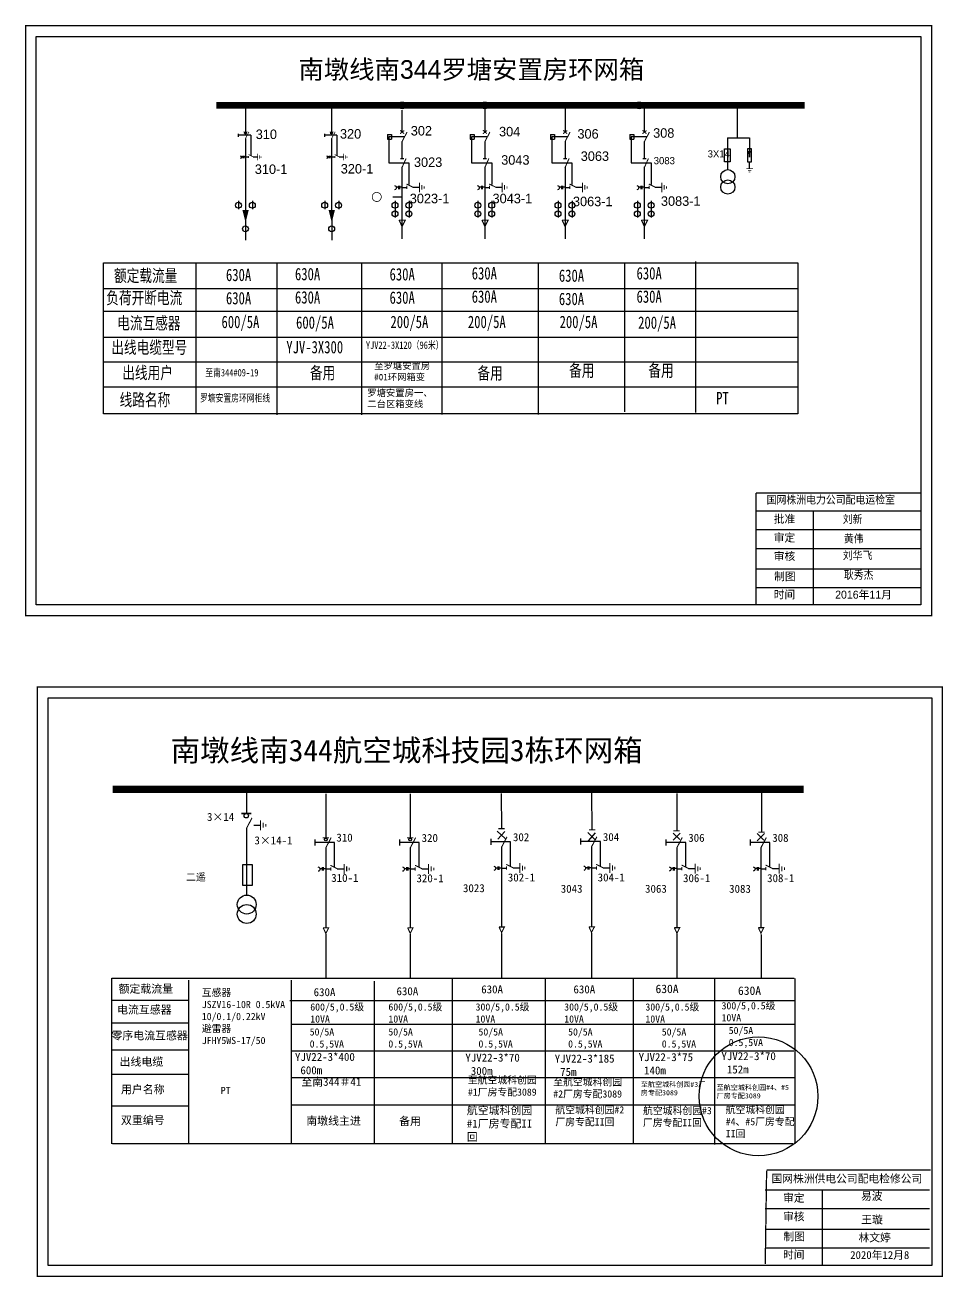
# Model space of a CAD drawing. Extents: x -98 to 307, y -196 to -22.
# Drawn here: x 44.6 to 171.9, y -195.6 to -22 of the extents above; entities that cross this region are included whole.
import ezdxf

# ---------------------------------------------------------------- set-up
doc = ezdxf.new("R2010")
doc.units = 0
doc.header["$LTSCALE"] = 0.774411
doc.linetypes.add('ACAD_ISO02W100', pattern=[15, 12, -3])
doc.linetypes.add('CENTER', pattern=[50.8, 31.75, -6.35, 6.35, -6.35])
doc.layers.get('0').update_dxf_attribs({"linetype": 'CONTINUOUS'})
for name, color, linetype in [('1', 7, 'CONTINUOUS'), ('2', 7, 'CONTINUOUS'), ('DL', 5, 'CONTINUOUS')]:
    doc.layers.add(name, color=color, linetype=linetype)
doc.styles.add('hztxt_txtstyle_0.00_0_0', font='', dxfattribs={"bigfont": 'hztxt.shx'})
doc.styles.add('hztxt_txtstyle_1.66_0_0', font='', dxfattribs={"height": 1.658354, "bigfont": 'hztxt.shx'})
doc.styles.add('hztxt_txtstyle_2.70_0_0', font='simkai.ttf', dxfattribs={"height": 2.7})
doc.styles.add('hztxt_txtstyle_3.91_0_0', font='', dxfattribs={"height": 3.90625, "bigfont": 'hztxt.shx'})
doc.styles.add('KaiTi_txtstyle_1.00_0_0', font='simkai.ttf', dxfattribs={"height": 1})
doc.styles.add('KaiTi_txtstyle_1.11_0_0', font='simkai.ttf', dxfattribs={"height": 1.109414})
doc.styles.add('ST', font='', dxfattribs={"width": 0.75})
doc.styles.add('字体', font='', dxfattribs={"height": 2.5})
doc.styles.add('楷体_GB2312_txtstyle_1.09_0_0', font='', dxfattribs={"height": 1.0944})
doc.styles.add('楷体_GB2312_txtstyle_3.00_0_0', font='', dxfattribs={"height": 3})
doc.styles.get('hztxt_txtstyle_0.00_0_0').set_extended_font_data('hztxt')
doc.styles.get('hztxt_txtstyle_1.66_0_0').set_extended_font_data('hztxt')
doc.styles.get('hztxt_txtstyle_3.91_0_0').set_extended_font_data('hztxt')
doc.styles.get('ST').set_extended_font_data('SimSun')
doc.styles.get('字体').set_extended_font_data('楷体_GB2312')
doc.styles.get('楷体_GB2312_txtstyle_1.09_0_0').set_extended_font_data('楷体_GB2312')
doc.styles.get('楷体_GB2312_txtstyle_3.00_0_0').set_extended_font_data('楷体_GB2312')

# ---------------------------------------------------------------- blocks, each defined once
blk = doc.blocks.new('JD')
for points in [[(-2, 0.2), (-2, -0.2), (2, 0.2), (2, -0.2)], [(1, -1.2), (1, -0.8), (-1, -1.2), (-1, -0.8)], [(-0.5, -1.8), (-0.5, -2.2), (0.5, -1.8), (0.5, -2.2)]]:
    blk.add_trace(points)

msp = doc.modelspace()

# ---------------------------------------------------------------- linework, layer by layer
at = {"color": 0}
for p, q in [((96.92, -33.81), (96.92, -36.85)), ((108.41, -33.62), (108.41, -36.85)), ((119.54, -33.62), (119.53, -36.85)), ((130.53, -33.62), (130.53, -36.85)), ((94.9, -37.18), (95.47, -37.18)), ((94.9, -37.18), (94.9, -37.81)), ((94.9, -37.81), (95.47, -37.81)), ((95.08, -37.51), (95.08, -41.12)), ((97.21, -37.51), (95.08, -37.51)), ((95.47, -37.18), (95.47, -37.81)), ((96.92, -38.15), (96.92, -40.49)), ((106.39, -37.18), (106.39, -37.81)), ((106.39, -37.18), (106.95, -37.18)), ((106.39, -37.81), (106.95, -37.81)), ((108.69, -37.51), (106.57, -37.51)), ((106.57, -37.51), (106.57, -41.12)), ((106.95, -37.18), (106.95, -37.81)), ((108.41, -38.15), (108.41, -40.49)), ((117.51, -37.18), (118.08, -37.18)), ((117.51, -37.18), (117.51, -37.81)), ((117.51, -37.81), (118.08, -37.81)), ((117.69, -37.51), (117.69, -41.12)), ((119.82, -37.51), (117.69, -37.51)), ((118.08, -37.18), (118.08, -37.81)), ((119.53, -38.15), (119.53, -40.49)), ((128.51, -37.18), (129.08, -37.18)), ((128.51, -37.18), (128.51, -37.81)), ((128.51, -37.81), (129.08, -37.81)), ((128.69, -37.51), (128.69, -41.12)), ((130.81, -37.51), (128.69, -37.51)), ((129.08, -37.18), (129.08, -37.81)), ((130.53, -38.15), (130.53, -40.49)), ((142.08, -37.63), (142.08, -42.05)), ((95.08, -41.12), (97.88, -41.12)), ((97.88, -41.12), (97.88, -44.1)), ((106.57, -41.12), (109.37, -41.12)), ((109.37, -41.12), (109.37, -44.1)), ((117.69, -41.12), (120.49, -41.12)), ((120.49, -41.12), (120.49, -44.1)), ((128.69, -41.12), (131.49, -41.12)), ((131.49, -41.12), (131.49, -44.1)), ((96.92, -41.67), (96.92, -48.59)), ((108.41, -41.67), (108.41, -48.59)), ((119.53, -41.67), (119.53, -48.59)), ((130.53, -41.67), (130.53, -48.59)), ((96.92, -44.51), (97.58, -44.51)), ((98.43, -44.49), (99.33, -44.49)), ((108.41, -44.51), (109.06, -44.51)), ((109.92, -44.49), (110.81, -44.49)), ((119.53, -44.51), (120.19, -44.51)), ((121.04, -44.49), (121.94, -44.49)), ((130.53, -44.51), (131.19, -44.51)), ((132.04, -44.49), (132.93, -44.49)), ((74.26, -46.36), (74.26, -47.52)), ((76.19, -46.36), (76.19, -47.52)), ((86.22, -46.36), (86.22, -47.52)), ((88.15, -46.36), (88.15, -47.52)), ((95.97, -46.36), (95.97, -47.52)), ((97.9, -46.36), (97.9, -47.52)), ((107.45, -46.36), (107.45, -47.52)), ((109.38, -46.36), (109.38, -47.52)), ((118.58, -46.36), (118.58, -47.52)), ((120.51, -46.36), (120.51, -47.52)), ((129.58, -46.36), (129.58, -47.52)), ((131.5, -46.36), (131.5, -47.52)), ((95.97, -47.55), (95.97, -48.71)), ((96.92, -48.49), (96.92, -51.63)), ((97.9, -47.55), (97.9, -48.71)), ((107.45, -47.55), (107.45, -48.71)), ((108.41, -48.49), (108.41, -51.63)), ((109.38, -47.55), (109.38, -48.71)), ((118.58, -47.55), (118.58, -48.71)), ((119.53, -48.49), (119.53, -51.63)), ((120.51, -47.55), (120.51, -48.71)), ((129.58, -47.55), (129.58, -48.71)), ((130.53, -48.49), (130.53, -51.63)), ((131.5, -47.55), (131.5, -48.71)), ((68.31, -54.96), (68.31, -75.9)), ((79.57, -55.11), (79.57, -76.05)), ((55.58, -58.53), (59.84, -58.53)), ((59.79, -58.53), (68.5, -58.53)), ((66.78, -58.53), (151.83, -58.53)), ((55.53, -61.67), (59.8, -61.67)), ((59.75, -61.67), (68.45, -61.67)), ((68.31, -61.67), (151.83, -61.67)), ((55.46, -68.68), (59.72, -68.68)), ((59.67, -68.68), (68.38, -68.68)), ((68.23, -68.68), (151.83, -68.68)), ((75.37, -127.98), (75.37, -131.27)), ((123.2, -128.46), (123.23, -133.56)), ((146.79, -128.4), (146.79, -133.84)), ((86.35, -128.59), (86.35, -134.7)), ((98.07, -128.59), (98.07, -134.7)), ((110.68, -128.57), (110.71, -133.47)), ((135.04, -128.56), (135.05, -133.66)), ((75.38, -133.31), (75.38, -142.63)), ((76.37, -132.94), (77.31, -132.94)), ((86.35, -136.06), (86.35, -147.16)), ((98.07, -136.06), (98.07, -147.16)), ((110.74, -135.95), (110.74, -147.05)), ((123.2, -135.93), (123.2, -147.04)), ((135.04, -136.04), (135.04, -147.14)), ((146.7, -136.04), (146.7, -147.14)), ((112.33, -138.88), (113.27, -138.88)), ((124.8, -138.86), (125.74, -138.86)), ((86.35, -139.01), (87.04, -139.01)), ((87.95, -138.99), (88.89, -138.99)), ((98.07, -139.01), (98.76, -139.01)), ((99.66, -138.99), (100.6, -138.99)), ((110.74, -138.9), (111.43, -138.9)), ((123.2, -138.88), (123.9, -138.88)), ((135.04, -138.99), (135.74, -138.99)), ((136.64, -138.97), (137.58, -138.97)), ((146.7, -138.99), (147.39, -138.99)), ((148.29, -138.97), (149.23, -138.97)), ((67.43, -157.26), (56.72, -157.26)), ((67.39, -160.41), (56.68, -160.41)), ((67.39, -164.13), (56.68, -164.13)), ((67.35, -167.52), (56.64, -167.52)), ((67.38, -171.93), (56.68, -171.93))]:
    msp.add_line(p, q, dxfattribs=at)
at = {"color": 7, "linetype": 'Continuous'}
for p, q in [((146.02, -89.37), (168.8, -89.37)), ((153.93, -89.37), (153.93, -102.32)), ((146.02, -91.97), (168.8, -91.97)), ((146.02, -94.57), (168.8, -94.57)), ((146.02, -97.4), (168.8, -97.4)), ((146.02, -99.99), (168.8, -99.99))]:
    msp.add_line(p, q, dxfattribs=at)
at = {"linetype": 'Continuous'}
for p, q in [((110.14, -133.78), (111.23, -134.82)), ((111.17, -133.82), (110.2, -134.9)), ((122.69, -133.97), (123.78, -135.02)), ((123.72, -134.01), (122.75, -135.1))]:
    msp.add_line(p, q, dxfattribs=at)
at = {"color": 0, "linetype": 'Continuous'}
for p, q in [((134.52, -134.04), (135.44, -134.96)), ((135.5, -134.05), (134.52, -135.04)), ((146.19, -134.09), (147.12, -135.02)), ((147.18, -134.11), (146.19, -135.1)), ((56.66, -154.18), (151.32, -154.18)), ((56.7, -177.13), (56.7, -154.18)), ((67.33, -154.43), (67.33, -177.12)), ((81.54, -154.43), (81.54, -177.12)), ((103.88, -154.23), (103.88, -177.12)), ((116.78, -154.23), (116.78, -177.12)), ((128.98, -154.24), (128.98, -177.14)), ((140.24, -154.32), (140.24, -177.21)), ((151.38, -154.2), (151.38, -177.14)), ((93.06, -154.58), (93.06, -177.11)), ((81.36, -157.25), (151.35, -157.25)), ((81.54, -160.54), (151.38, -160.54)), ((81.54, -164.22), (151.26, -164.22)), ((81.54, -167.95), (151.45, -167.95)), ((81.54, -171.75), (151.35, -171.75)), ((151.11, -177.13), (56.78, -177.13)), ((147.31, -183.53), (170.06, -183.53)), ((155.21, -183.6), (155.21, -193.87)), ((147.31, -186.12), (170.06, -186.12)), ((147.31, -188.95), (170.06, -188.95)), ((147.31, -191.54), (170.06, -191.54))]:
    msp.add_line(p, q, dxfattribs=at)
at = {"color": 0, "linetype": 'CENTER'}
for p, q in [((86.36, -148.06), (86.36, -154.2)), ((98.07, -148.06), (98.07, -154.2)), ((110.74, -147.95), (110.74, -154.08)), ((123.21, -147.93), (123.21, -154.07)), ((135.05, -148.04), (135.05, -154.17)), ((146.71, -148.12), (146.71, -154.25))]:
    msp.add_line(p, q, dxfattribs=at)
at = {"color": 7, "linetype": 'Continuous', "const_width": 0.183}
msp.add_lwpolyline([(44.74, -22.09), (170.37, -22.09), (170.37, -103.89), (44.74, -103.89)], close=True, dxfattribs=at)
at = {"color": 7, "linetype": 'Continuous'}
msp.add_lwpolyline([(46.21, -23.57), (168.89, -23.57), (168.89, -102.42), (46.21, -102.42)], close=True, dxfattribs=at)
at = {"color": 0}
for points, const_width in [([(71.17, -33.14), (152.75, -33.14)], 0.947), ([(96.65, -37.07), (97.23, -36.63)], 0.142), ([(96.66, -36.59), (97.21, -37.06)], 0.142), ([(96.92, -38.18), (97.63, -36.84)], 0.142), ([(108.14, -37.07), (108.71, -36.63)], 0.142), ([(108.14, -36.59), (108.7, -37.06)], 0.142), ([(108.41, -38.18), (109.12, -36.84)], 0.142), ([(119.26, -37.07), (119.84, -36.63)], 0.142), ([(119.27, -36.59), (119.82, -37.06)], 0.142), ([(119.53, -38.18), (120.24, -36.84)], 0.142), ([(130.27, -36.59), (130.82, -37.06)], 0.142), ([(130.26, -37.07), (130.84, -36.63)], 0.142), ([(130.53, -38.18), (131.24, -36.84)], 0.142), ([(96.67, -40.53), (97.19, -40.53)], 0.142), ([(96.89, -41.84), (97.49, -40.5)], 0.142), ([(108.15, -40.53), (108.68, -40.53)], 0.142), ([(108.38, -41.84), (108.97, -40.5)], 0.142), ([(119.28, -40.53), (119.8, -40.53)], 0.142), ([(119.5, -41.84), (120.1, -40.5)], 0.142), ([(130.28, -40.53), (130.8, -40.53)], 0.142), ([(130.5, -41.84), (131.1, -40.5)], 0.142), ([(97.54, -44.04), (98.49, -44.51)], 0.142), ([(97.58, -44.29), (97.58, -44.73)], 0.142), ([(109.02, -44.04), (109.97, -44.51)], 0.142), ([(109.06, -44.29), (109.06, -44.73)], 0.142), ([(120.15, -44.04), (121.1, -44.51)], 0.142), ([(120.19, -44.29), (120.19, -44.73)], 0.142), ([(131.15, -44.04), (132.1, -44.51)], 0.142), ([(131.19, -44.29), (131.19, -44.73)], 0.142), ([(96.51, -49.06), (97.37, -49.06), (96.93, -49.93), (96.52, -49.04)], 0.169), ([(108, -49.06), (108.86, -49.06), (108.42, -49.93), (108.01, -49.04)], 0.169), ([(119.12, -49.06), (119.98, -49.06), (119.54, -49.93), (119.13, -49.04)], 0.169), ([(130.12, -49.06), (130.98, -49.06), (130.54, -49.93), (130.13, -49.04)], 0.169), ([(56.78, -127.98), (152.62, -127.98)], 0.998), ([(74.62, -131.32), (76.02, -131.32)], 0.238), ([(75.38, -133.35), (76.13, -131.93)], 0.15), ([(110.27, -133.44), (111.16, -133.44)], 0.15), ([(122.84, -133.6), (123.72, -133.6)], 0.15), ([(134.56, -133.73), (135.45, -133.73)], 0.15), ([(85.91, -134.72), (86.79, -134.72)], 0.15), ([(86.35, -136.1), (87.1, -134.68)], 0.15), ([(97.63, -134.72), (98.51, -134.72)], 0.15), ([(98.07, -136.1), (98.82, -134.68)], 0.15), ([(110.74, -135.99), (111.48, -134.57)], 0.15), ([(123.2, -135.97), (123.95, -134.55)], 0.15), ([(135.04, -136.08), (135.79, -134.66)], 0.15), ([(146.32, -133.91), (147.2, -133.91)], 0.15), ([(146.7, -136.08), (147.45, -134.66)], 0.15), ([(87, -138.51), (88, -139.01)], 0.15), ([(87.04, -138.78), (87.04, -139.24)], 0.15), ([(98.72, -138.51), (99.72, -139.01)], 0.15), ([(98.76, -138.78), (98.76, -139.24)], 0.15), ([(111.39, -138.4), (112.39, -138.9)], 0.15), ([(111.43, -138.67), (111.43, -139.13)], 0.15), ([(123.86, -138.38), (124.86, -138.88)], 0.15), ([(123.9, -138.65), (123.9, -139.11)], 0.15), ([(135.7, -138.49), (136.7, -138.99)], 0.15), ([(135.74, -138.75), (135.74, -139.22)], 0.15), ([(147.35, -138.49), (148.35, -138.99)], 0.15), ([(147.39, -138.76), (147.39, -139.22)], 0.15), ([(85.98, -147.18), (86.75, -147.18), (86.36, -147.96), (85.99, -147.17)], 0.15), ([(97.7, -147.18), (98.46, -147.18), (98.07, -147.96), (97.71, -147.17)], 0.15), ([(110.37, -147.07), (111.13, -147.07), (110.74, -147.84), (110.38, -147.06)], 0.15), ([(122.84, -147.06), (123.6, -147.06), (123.21, -147.83), (122.85, -147.04)], 0.15), ([(134.68, -147.16), (135.44, -147.16), (135.05, -147.93), (134.69, -147.15)], 0.15), ([(146.33, -147.16), (147.09, -147.16), (146.7, -147.93), (146.34, -147.15)], 0.15)]:
    msp.add_lwpolyline(points, dxfattribs=dict(at, const_width=const_width))
for points in [[(74.22, -37.09), (74.22, -37.5)], [(86.17, -37.09), (86.17, -37.5)], [(96.45, -44.5), (96.15, -44.5)], [(96.45, -44.3), (96.45, -44.74)], [(96.58, -44.3), (96.58, -44.74)], [(96.92, -44.5), (96.58, -44.5)], [(107.93, -44.5), (107.63, -44.5)], [(107.93, -44.3), (107.93, -44.74)], [(108.06, -44.3), (108.06, -44.74)], [(108.4, -44.5), (108.06, -44.5)], [(119.06, -44.5), (118.76, -44.5)], [(119.06, -44.3), (119.06, -44.74)], [(119.19, -44.3), (119.19, -44.74)], [(119.53, -44.5), (119.19, -44.5)], [(130.05, -44.5), (129.75, -44.5)], [(130.05, -44.3), (130.05, -44.74)], [(130.19, -44.3), (130.19, -44.74)], [(130.53, -44.5), (130.19, -44.5)], [(84.84, -134.94), (84.84, -135.78)], [(96.56, -134.94), (96.56, -135.78)], [(109.23, -134.83), (109.23, -135.67)], [(121.69, -134.82), (121.69, -135.65)], [(133.53, -134.92), (133.53, -135.75)], [(145.19, -134.92), (145.19, -135.76)], [(74.79, -138.47), (74.79, -141.27), (76.17, -141.27), (76.17, -138.44), (74.79, -138.44)], [(85.85, -138.79), (85.85, -139.25)], [(85.99, -138.79), (85.99, -139.25)], [(97.57, -138.79), (97.57, -139.25)], [(97.71, -138.79), (97.71, -139.25)], [(110.23, -138.68), (110.23, -139.13)], [(110.37, -138.68), (110.37, -139.13)], [(122.7, -138.87), (122.39, -138.87)], [(122.7, -138.66), (122.7, -139.12)], [(122.84, -138.66), (122.84, -139.12)], [(123.2, -138.87), (122.84, -138.87)], [(134.54, -138.77), (134.54, -139.22)], [(134.68, -138.77), (134.68, -139.22)], [(146.2, -138.77), (146.2, -139.22)], [(146.34, -138.77), (146.34, -139.22)], [(85.85, -139), (85.53, -139)], [(86.35, -139), (85.99, -139)], [(97.57, -139), (97.25, -139)], [(98.07, -139), (97.71, -139)], [(110.23, -138.89), (109.92, -138.89)], [(110.73, -138.89), (110.37, -138.89)], [(134.54, -138.98), (134.23, -138.98)], [(135.04, -138.98), (134.68, -138.98)], [(146.2, -138.98), (145.88, -138.98)], [(146.7, -138.98), (146.34, -138.98)]]:
    msp.add_lwpolyline(points, dxfattribs=at)
at = {"color": 0, "ltscale": 2}
for points in [[(75.94, -37.29), (74.22, -37.29)], [(75.94, -37.29), (75.94, -40.12)], [(87.9, -37.29), (86.17, -37.29)], [(87.9, -37.29), (87.9, -40.12)]]:
    msp.add_lwpolyline(points, dxfattribs=at)
at = {"color": 0}
for points in [[(95.89, -44.26, -0.877934), (95.9, -44.84)], [(107.37, -44.26, -0.877934), (107.39, -44.84)], [(118.5, -44.26, -0.877934), (118.51, -44.84)], [(129.5, -44.26, -0.877934), (129.51, -44.84)], [(85.26, -138.74, -0.877934), (85.28, -139.35)], [(96.98, -138.74, -0.877934), (96.99, -139.35)], [(109.65, -138.63, -0.877934), (109.66, -139.24)], [(122.12, -138.62, -0.877934), (122.13, -139.22)], [(133.96, -138.72, -0.877934), (133.97, -139.33)], [(145.61, -138.72, -0.877934), (145.62, -139.33)]]:
    msp.add_lwpolyline(points, format="xyb", dxfattribs=at)
at = {"color": 0, "lineweight": 15, "const_width": 0.101}
msp.add_lwpolyline([(94.05, -45.84, 1), (92.79, -45.84, 1), (94.05, -45.84)], format="xyb", dxfattribs=at)
at = {"color": 7, "linetype": 'Continuous', "const_width": 0.183}
for points in [[(146.02, -86.89), (146.01, -102.28)], [(146.02, -86.89), (168.8, -86.89)]]:
    msp.add_lwpolyline(points, dxfattribs=at)
at = {"color": 0, "linetype": 'Continuous', "const_width": 0.182}
msp.add_lwpolyline([(46.37, -113.8), (171.85, -113.8), (171.85, -195.51), (46.37, -195.51)], close=True, dxfattribs=at)
at = {"color": 0, "linetype": 'Continuous'}
msp.add_lwpolyline([(47.85, -115.28), (170.38, -115.28), (170.38, -194.03), (47.85, -194.03)], close=True, dxfattribs=at)
at = {"color": 0, "linetype": 'ACAD_ISO02W100'}
for points in [[(87.58, -138.77), (87.58, -135.36), (84.84, -135.36)], [(99.3, -138.77), (99.3, -135.36), (96.56, -135.36)], [(111.96, -138.66), (111.96, -135.25), (109.23, -135.25)], [(124.43, -138.65), (124.43, -135.23), (121.69, -135.23)], [(136.27, -138.75), (136.27, -135.34), (133.53, -135.34)], [(147.93, -138.75), (147.93, -135.34), (145.19, -135.34)]]:
    msp.add_lwpolyline(points, dxfattribs=at)
at = {"color": 0, "linetype": 'Continuous', "const_width": 0.182}
for points in [[(147.49, -180.85), (147.3, -193.82)], [(147.48, -180.75), (170.23, -180.75)]]:
    msp.add_lwpolyline(points, dxfattribs=at)
at = {"color": 0}
for centre, radius in [((96.93, -33.15), 0.471), ((108.41, -33.15), 0.471), ((129.81, -33.15), 0.471), ((74.24, -46.99), 0.41), ((76.17, -46.99), 0.41), ((86.2, -46.99), 0.41), ((88.13, -46.99), 0.41), ((95.95, -46.99), 0.41), ((97.88, -46.99), 0.41), ((107.43, -46.99), 0.41), ((109.36, -46.99), 0.41), ((118.56, -46.99), 0.41), ((120.48, -46.99), 0.41), ((129.56, -46.99), 0.41), ((131.48, -46.99), 0.41), ((95.95, -48.18), 0.41), ((97.88, -48.18), 0.41), ((107.43, -48.18), 0.41), ((109.36, -48.18), 0.41), ((118.56, -48.18), 0.41), ((120.48, -48.18), 0.41), ((129.56, -48.18), 0.41), ((131.48, -48.18), 0.41), ((75.21, -50.26), 0.41), ((87.17, -50.26), 0.41), ((75.32, -131.65), 0.305), ((86.35, -134.93), 0.192), ((98.07, -134.93), 0.192)]:
    msp.add_circle(centre, radius, dxfattribs=at)
at = {"color": 1, "linetype": 'Continuous'}
msp.add_circle((146.37, -170.55), 8.24, dxfattribs=at)
at = {"color": 0}
for points in [[(145.58, -41.89), (145.58, -41.98), (144.67, -41.89), (144.67, -41.98)], [(144.9, -42.21), (144.9, -42.12), (145.35, -42.21), (145.35, -42.12)], [(145.24, -42.34), (145.24, -42.43), (145.01, -42.34), (145.01, -42.43)]]:
    msp.add_trace(points, dxfattribs=at)
at = {"layer": '1', "color": 0}
for p, q in [((75.21, -33.51), (75.21, -36.83)), ((87.16, -33.51), (87.16, -36.83)), ((75.21, -37.73), (75.21, -48.05)), ((87.16, -37.73), (87.16, -48.05)), ((75.21, -40.29), (75.66, -40.29)), ((76.26, -40.28), (76.88, -40.28)), ((87.16, -40.29), (87.62, -40.29)), ((88.22, -40.28), (88.84, -40.28)), ((75.21, -48.69), (75.21, -51.82)), ((87.17, -48.69), (87.17, -51.82))]:
    msp.add_line(p, q, dxfattribs=at)
at = {"layer": '1', "color": 0, "const_width": 0.0989}
for points in [[(74.91, -36.84), (75.5, -36.84)], [(75.21, -37.75), (75.7, -36.81)], [(86.87, -36.84), (87.45, -36.84)], [(87.16, -37.75), (87.66, -36.81)], [(75.64, -39.96), (76.3, -40.29)], [(87.59, -39.96), (88.25, -40.29)], [(75.66, -40.14), (75.66, -40.45)], [(87.62, -40.14), (87.62, -40.45)]]:
    msp.add_lwpolyline(points, dxfattribs=at)
at = {"layer": '1', "color": 0}
for points, format in [([(74.49, -40.12, -0.877934), (74.5, -40.52)], "xyb"), ([(86.44, -40.12, -0.877934), (86.45, -40.52)], "xyb"), ([(75.23, -47.65, 0.879, 0, 0), (75.23, -49.4, 0, 0, 0)], "xyseb"), ([(87.18, -47.65, 0.879, 0, 0), (87.18, -49.4, 0, 0, 0)], "xyseb")]:
    msp.add_lwpolyline(points, format=format, dxfattribs=at)
for points in [[(74.87, -40.29), (74.67, -40.29)], [(74.87, -40.15), (74.87, -40.45)], [(74.97, -40.15), (74.97, -40.45)], [(75.21, -40.29), (74.97, -40.29)], [(86.83, -40.29), (86.62, -40.29)], [(86.83, -40.15), (86.83, -40.45)], [(86.92, -40.15), (86.92, -40.45)], [(87.16, -40.29), (86.92, -40.29)]]:
    msp.add_lwpolyline(points, dxfattribs=at)
for centre, radius in [((75.22, -33.19), 0.328), ((87.18, -33.19), 0.328), ((75.21, -36.98), 0.127), ((87.16, -36.98), 0.127)]:
    msp.add_circle(centre, radius, dxfattribs=at)
at = {"layer": '2', "color": 0}
for p, q in [((143.41, -33.62), (143.41, -37.62)), ((142.08, -37.63), (145.13, -37.63)), ((145.13, -37.63), (145.13, -38.69)), ((145.38, -39.17), (144.85, -39.17)), ((144.85, -39.17), (144.85, -40.96)), ((145.13, -40.3), (145.07, -39.49)), ((145.11, -40.32), (145.19, -39.49)), ((145.12, -39.15), (145.13, -40.32)), ((145.13, -38.52), (145.13, -39.17)), ((145.39, -40.96), (145.39, -39.18)), ((144.85, -40.96), (145.39, -40.96)), ((145.13, -41.94), (145.13, -41.01)), ((59.75, -54.96), (68.45, -54.96)), ((91.32, -55.13), (91.32, -76.07)), ((59.53, -65.27), (68.24, -65.27)), ((68.09, -65.27), (151.83, -65.27)), ((55.63, -72.15), (151.83, -72.15)), ((68.45, -75.9), (59.75, -75.9)), ((151.83, -75.9), (68.31, -75.9))]:
    msp.add_line(p, q, dxfattribs=at)
at = {"layer": '2'}
for p, q in [((55.53, -75.9), (55.53, -54.96)), ((55.53, -54.96), (59.8, -54.96)), ((68.31, -54.96), (151.83, -54.96)), ((102.45, -55.07), (102.45, -76.01)), ((115.82, -55.07), (115.82, -76.01)), ((127.8, -54.96), (127.8, -75.62)), ((137.63, -54.79), (137.63, -75.73)), ((151.83, -54.96), (151.83, -75.9)), ((55.53, -65.27), (66.65, -65.27)), ((59.8, -75.9), (55.53, -75.9))]:
    msp.add_line(p, q, dxfattribs=at)
at = {"layer": '2', "color": 0}
msp.add_lwpolyline([(141.65, -39.17), (142.42, -39.17), (142.42, -40.98), (141.65, -40.98)], close=True, dxfattribs=at)
for centre, radius in [((142.11, -43.03), 0.98), ((142.11, -44.46), 0.98), ((75.39, -143.96), 1.31), ((75.39, -145.27), 1.31)]:
    msp.add_circle(centre, radius, dxfattribs=at)
at = {"layer": 'DL', "color": 0}
msp.add_line((96.92, -45.87), (95.64, -45.87, -0.12), dxfattribs=at)

# ---------------------------------------------------------------- block references
at = {"color": 0, "rotation": 90}
for p, xscale, yscale, zscale in [((99.34, -44.52), 0.3313333900813773, 0.3313333900813773, 0.3313333900799999), ((110.82, -44.52), 0.3313333900813773, 0.3313333900813773, 0.3313333900799999), ((121.95, -44.52), 0.3313333900813773, 0.3313333900813773, 0.3313333900799999), ((132.95, -44.52), 0.3313333900813773, 0.3313333900813773, 0.3313333900799999), ((77.32, -132.97), 0.3494655254594932, 0.3494655254594932, 0.3494655254595134), ((88.9, -139.02), 0.3494655254594932, 0.3494655254594932, 0.3494655254595134), ((100.62, -139.02), 0.3494655254594932, 0.3494655254594932, 0.3494655254595134), ((113.28, -138.9), 0.3494655254594932, 0.3494655254594932, 0.3494655254595134), ((125.75, -138.89), 0.3494655254594932, 0.3494655254594932, 0.3494655254595134), ((137.59, -138.99), 0.3494655254594932, 0.3494655254594932, 0.3494655254595134), ((149.25, -138.99), 0.3494655254594932, 0.3494655254594932, 0.3494655254595134)]:
    msp.add_blockref('JD', p, dxfattribs=dict(at, xscale=xscale, yscale=yscale, zscale=zscale))
at = {"layer": '1', "color": 0, "xscale": 0.2307500394802933, "yscale": 0.2307500394802933, "zscale": 0.23075003952, "rotation": 90}
for p in [(76.89, -40.3), (88.85, -40.3)]:
    msp.add_blockref('JD', p, dxfattribs=at)

# ---------------------------------------------------------------- texts
at = {"color": 0, "style": 'ST', "width": 0.75}
for s, height, p in [('额定载流量', 1.716, (56.99, -57.61)), ('630A', 1.716, (72.51, -57.5)), ('630A', 1.716, (82.08, -57.39)), ('630A', 1.716, (95.2, -57.42)), ('630A', 1.716, (106.59, -57.28)), ('630A', 1.716, (118.68, -57.6)), ('630A', 1.716, (129.45, -57.28)), ('负荷开断电流', 1.716, (55.91, -60.69)), ('630A', 1.716, (72.51, -60.73)), ('630A', 1.716, (82.08, -60.62)), ('630A', 1.716, (95.2, -60.65)), ('630A', 1.716, (106.59, -60.51)), ('630A', 1.716, (129.45, -60.51)), ('630A', 1.716, (118.68, -60.83)), ('电流互感器', 1.716, (57.43, -64.19)), ('600/5A', 1.716, (71.89, -64.02)), ('600/5A', 1.716, (82.23, -64.11)), ('200/5A', 1.716, (95.32, -64.02)), ('200/5A', 1.716, (106.06, -64.02)), ('200/5A', 1.716, (118.78, -64.02)), ('200/5A', 1.716, (129.67, -64.12)), ('出线电缆型号', 1.716, (56.61, -67.56)), ('YJV-3X300', 1.716, (80.88, -67.52)), ('YJV22-3X120（96米）', 1.0296, (91.92, -66.9)), ('出线用户', 1.716, (58.13, -71.07)), ('备用', 1.716, (84.15, -71.08)), ('备用', 1.716, (107.38, -71.13)), ('备用', 1.716, (120.1, -70.76)), ('备用', 1.716, (131.09, -70.76)), ('至南344#09-19', 1.0296, (69.65, -70.72)), ('线路名称', 1.716, (57.76, -74.82)), ('PT', 1.716, (140.49, -74.59))]:
    msp.add_text(s, height=height, dxfattribs=at).set_placement(p)
at = {"color": 0, "linetype": 'Continuous', "style": 'hztxt_txtstyle_2.70_0_0'}
for s, p in [('3×14', (69.88, -132.36)), ('3×14-1', (76.46, -135.61)), ('310', (87.82, -135.23)), ('320', (99.64, -135.28)), ('302', (112.31, -135.17)), ('304', (124.78, -135.15)), ('306', (136.62, -135.26)), ('310-1', (87.11, -140.82)), ('320-1', (98.93, -140.87)), ('302-1', (111.6, -140.76)), ('304-1', (124.06, -140.75)), ('306-1', (135.9, -140.85))]:
    msp.add_text(s, height=1.109, dxfattribs=at).set_placement(p)
at = {"color": 7, "linetype": 'Continuous', "style": 'hztxt_txtstyle_2.70_0_0'}
for s, p in [('308', (148.27, -135.26)), ('308-1', (147.56, -140.85)), ('3023', (105.38, -142.24)), ('3043', (118.94, -142.32)), ('3063', (130.63, -142.32)), ('3083', (142.29, -142.33))]:
    msp.add_text(s, height=1.109, dxfattribs=at).set_placement(p)
at = {"color": 0, "lineweight": 20, "width": 19.6228, "attachment_point": 1, "style": 'hztxt_txtstyle_0.00_0_0'}
for s, insert, char_height in [('320', (88.32, -36.43), 1.32), ('302', (98.14, -36), 1.32), ('304', (110.38, -36.12), 1.32), ('306', (121.25, -36.43), 1.32), ('308', (131.75, -36.31), 1.32), ('310', (76.64, -36.49), 1.32), ('3063', (121.71, -39.52), 1.32), ('3X14', (139.31, -39.37), 0.99), ('310-1', (76.51, -41.33), 1.32), ('320-1', (88.43, -41.27), 1.32), ('3023', (98.58, -40.36), 1.32), ('3043', (110.68, -40.05), 1.32), ('3083', (131.83, -40.31), 0.99), ('3023-1', (98, -45.39), 1.32), ('3043-1', (109.48, -45.39), 1.32), ('3063-1', (120.63, -45.8), 1.32), ('3083-1', (132.83, -45.75), 1.32)]:
    msp.add_mtext(s, dxfattribs=dict(at, insert=insert, char_height=char_height))
at = {"char_height": 0.924, "attachment_point": 1, "style": 'hztxt_txtstyle_0.00_0_0'}
for s, insert, width in [('{\\fSimSun|b0|i0|c134|p2;至罗塘安置房#01环网箱变}', (93.07, -68.81), 7.9003), ('{\\fSimSun|b0|i0|c134|p2;罗塘安置房一、二台区箱变线}', (92.11, -72.54), 9.0739)]:
    msp.add_mtext(s, dxfattribs=dict(at, insert=insert, width=width))
at = {"color": 0, "insert": (68.91, -73.2), "char_height": 1.03, "width": 15.5195, "attachment_point": 1, "style": 'ST'}
msp.add_mtext('罗塘安置房环网柜线', dxfattribs=at)
at = {"color": 7, "linetype": 'Continuous', "attachment_point": 1}
for s, insert, char_height, width, style in [('国网株洲电力公司配电运检室', (147.49, -87.38), 1.0957, 29.9561, 'hztxt_txtstyle_0.00_0_0'), ('{\\fKaiTi_GB2312|b0|i0|c134|p49;批准}', (148.47, -89.94), 1.0957, 8.569, 'hztxt_txtstyle_0.00_0_0'), ('刘新', (158.05, -90.07), 1.096, 8.569, 'hztxt_txtstyle_1.66_0_0'), ('\\f\uffbfﾬￌﾣﾤ_GB2312|b0|i0|c134|p49;审定', (148.47, -92.54), 1.0957, 8.569, 'hztxt_txtstyle_0.00_0_0'), ('黄伟', (158.2, -92.77), 1.096, 8.569, 'hztxt_txtstyle_0.00_0_0'), ('\\f\uffbfﾬￌﾣﾤ_GB2312|b0|i0|c134|p49;审核', (148.47, -95.12), 1.0957, 8.569, 'hztxt_txtstyle_0.00_0_0'), ('刘华飞', (158.05, -95.1), 1.096, 8.569, 'hztxt_txtstyle_0.00_0_0'), ('\\f\uffbfﾬￌﾣﾤ_GB2312|b0|i0|c134|p49;制图', (148.53, -97.91), 1.0957, 8.569, 'hztxt_txtstyle_0.00_0_0'), ('耿秀杰', (158.2, -97.81), 1.096, 8.569, 'hztxt_txtstyle_1.66_0_0'), ('\\f\uffbfﾬￌﾣﾤ_GB2312|b0|i0|c134|p49;时间', (148.47, -100.42), 1.0957, 8.569, 'hztxt_txtstyle_0.00_0_0'), ('2016{\\fSimSun|b0|i0|c134|p2;年}11{\\fSimSun|b0|i0|c134|p2;月}', (156.99, -100.44), 1.0957, 8.569, 'hztxt_txtstyle_0.00_0_0'), ('{\\fSimSun|b0|i0|c134|p2;南墩线南344航空城科技园3栋环网箱}', (64.84, -121.08), 3, 85.7498, '楷体_GB2312_txtstyle_3.00_0_0'), ('{\\fSimSun|b0|i0|c134|p2;YJV22-3*400\\P 600m}', (82.08, -164.53), 1.1094, 17.8852, 'KaiTi_txtstyle_1.11_0_0'), ('{\\fSimSun|b0|i0|c134|p2;YJV22-3*70\\P 300m}', (105.71, -164.63), 1.1094, 17.8852, 'KaiTi_txtstyle_1.11_0_0'), ('{\\fSimSun|b0|i0|c134|p2;YJV22-3*185\\P 75m}', (118.1, -164.76), 1.1094, 17.8852, 'KaiTi_txtstyle_1.11_0_0'), ('{\\fSimSun|b0|i0|c134|p2;YJV22-3*75\\P 140m}', (129.74, -164.56), 1.1094, 17.8852, 'KaiTi_txtstyle_1.11_0_0'), ('{\\fSimSun|b0|i0|c134|p2;YJV22-3*70\\P 152m}', (141.22, -164.42), 1.1094, 17.8852, 'KaiTi_txtstyle_1.11_0_0'), ('{\\fSimSun|b0|i0|c134|p2;至南344＃41}', (82.96, -167.98), 1.1094, 9.6036, 'KaiTi_txtstyle_1.11_0_0'), ('{\\fSimSun|b0|i0|c134|p2;至航空城科创园#1厂房专配3089}', (106.06, -167.79), 1, 10.6156, 'KaiTi_txtstyle_1.00_0_0'), ('{\\fSimSun|b0|i0|c134|p2;至航空城科创园#2厂房专配3089}', (117.9, -168.05), 1, 10.5347, 'KaiTi_txtstyle_1.00_0_0'), ('{\\fSimSun|b0|i0|c134|p2;至航空城科创园#3厂房专配3089}', (130.05, -168.54), 0.7, 9.6036, 'KaiTi_txtstyle_1.00_0_0'), ('{\\fSimSun|b0|i0|c134|p2;至航空城科创园#4、#5厂房专配3089}', (140.56, -168.97), 0.7, 10.309, 'KaiTi_txtstyle_1.00_0_0'), ('{\\fSimSun|b0|i0|c134|p2;航空城科创园#1厂房专配II回}', (105.91, -171.93), 1.1094, 9.6036, 'KaiTi_txtstyle_1.11_0_0'), ('{\\fSimSun|b0|i0|c134|p2;航空城科创园#2厂房专配II回}', (118.2, -171.93), 1, 9.6036, 'KaiTi_txtstyle_1.00_0_0'), ('{\\fSimSun|b0|i0|c134|p2;航空城科创园#4、#5厂房专配II回}', (141.82, -171.89), 1, 9.6036, 'KaiTi_txtstyle_1.00_0_0'), ('{\\fSimSun|b0|i0|c134|p2;南墩线主进}', (83.65, -173.39), 1.1094, 17.8852, 'KaiTi_txtstyle_1.11_0_0'), ('{\\fSimSun|b0|i0|c134|p2;航空城科创园#3厂房专配II回}', (130.34, -172.03), 1, 9.6036, 'KaiTi_txtstyle_1.00_0_0'), ('{\\fSimSun|b0|i0|c134|p2;林文婷^M^J}', (160.23, -189.6), 1.0944, 8.5588, '楷体_GB2312_txtstyle_1.09_0_0'), ('2020{\\fSimSun|b0|i0|c134|p2;年}12{\\fSimSun|b0|i0|c134|p2;月8}', (159.08, -192.01), 1.0944, 16.0081, '楷体_GB2312_txtstyle_1.09_0_0')]:
    msp.add_mtext(s, dxfattribs=dict(at, insert=insert, char_height=char_height, width=width, style=style))
at = {"color": 0, "linetype": 'Continuous', "attachment_point": 1}
for s, insert, char_height, width, style in [('{\\fSimSun|b0|i0|c134|p2;二遥}', (66.97, -139.65), 1.0024, 7.7986, 'hztxt_txtstyle_0.00_0_0'), ('{\\fSimSun|b0|i0|c134|p2;额定载流量}', (57.61, -155.09), 1.1094, 17.8852, 'hztxt_txtstyle_2.70_0_0'), ('\\A1;{\\fSimSun|b0|i0|c134|p2;互感器\\PJSZV16-10R 0.5kVA\\P10/0.1/0.22kV\\P避雷器\\PJFHY5WS-17/50}', (69.16, -155.65), 0.9985, 18.4113, 'hztxt_txtstyle_2.70_0_0'), ('{\\fSimSun|b0|i0|c134|p2;630A}', (84.67, -155.55), 1.1094, 17.8852, 'hztxt_txtstyle_2.70_0_0'), ('{\\fSimSun|b0|i0|c134|p2;630A}', (96.16, -155.42), 1.1094, 17.8852, 'hztxt_txtstyle_2.70_0_0'), ('{\\fSimSun|b0|i0|c134|p2;630A}', (107.91, -155.16), 1.1094, 17.8852, 'hztxt_txtstyle_2.70_0_0'), ('{\\fSimSun|b0|i0|c134|p2;630A}', (120.7, -155.16), 1.1094, 17.8852, 'hztxt_txtstyle_2.70_0_0'), ('{\\fSimSun|b0|i0|c134|p2;630A}', (132.08, -155.06), 1.1757, 9.454, 'hztxt_txtstyle_0.00_0_0'), ('{\\fSimSun|b0|i0|c134|p2;630A}', (143.52, -155.31), 1.1757, 9.454, 'hztxt_txtstyle_0.00_0_0'), ('{\\fSimSun|b0|i0|c134|p2;电流互感器}', (57.41, -157.98), 1.1094, 17.8852, 'hztxt_txtstyle_2.70_0_0'), ('\\A1;{\\fSimSun|b0|i0|c134|p2;600/5,0.5级\\P10VA}', (84.2, -157.66), 0.9985, 18.4113, 'hztxt_txtstyle_2.70_0_0'), ('\\A1;{\\fSimSun|b0|i0|c134|p2;600/5,0.5级\\P10VA}', (95.04, -157.66), 0.9985, 18.4113, 'hztxt_txtstyle_2.70_0_0'), ('\\A1;{\\fSimSun|b0|i0|c134|p2;300/5,0.5级\\P10VA}', (107.13, -157.66), 0.9985, 18.4113, 'hztxt_txtstyle_2.70_0_0'), ('\\A1;{\\fSimSun|b0|i0|c134|p2;300/5,0.5级\\P10VA}', (119.42, -157.66), 0.9985, 18.4113, 'hztxt_txtstyle_2.70_0_0'), ('\\A1;{\\fSimSun|b0|i0|c134|p2;300/5,0.5级\\P10VA}', (130.68, -157.66), 0.9985, 18.4113, 'hztxt_txtstyle_2.70_0_0'), ('\\A1;{\\fSimSun|b0|i0|c134|p2;300/5,0.5级\\P10VA}', (141.24, -157.49), 0.9985, 18.4113, 'hztxt_txtstyle_2.70_0_0'), ('{\\fSimSun|b0|i0|c134|p2;零序电流互感器}', (56.63, -161.56), 1.1094, 17.8852, 'hztxt_txtstyle_2.70_0_0'), ('{\\fSimSun|b0|i0|c134|p2;50/5A\\P0.5,5VA}', (84.12, -161.12), 0.9985, 17.8852, 'hztxt_txtstyle_2.70_0_0'), ('{\\fSimSun|b0|i0|c134|p2;50/5A\\P0.5,5VA}', (95.03, -161.12), 0.9985, 17.8852, 'hztxt_txtstyle_2.70_0_0'), ('{\\fSimSun|b0|i0|c134|p2;50/5A\\P0.5,5VA}', (107.53, -161.12), 0.9985, 17.8852, 'hztxt_txtstyle_2.70_0_0'), ('{\\fSimSun|b0|i0|c134|p2;50/5A\\P0.5,5VA}', (119.96, -161.12), 0.9985, 17.8852, 'hztxt_txtstyle_2.70_0_0'), ('{\\fSimSun|b0|i0|c134|p2;50/5A\\P0.5,5VA}', (132.95, -161.12), 0.9985, 17.8852, 'hztxt_txtstyle_2.70_0_0'), ('{\\fSimSun|b0|i0|c134|p2;50/5A\\P0.5,5VA}', (142.23, -160.92), 0.9985, 17.8852, 'hztxt_txtstyle_2.70_0_0'), ('{\\fSimSun|b0|i0|c134|p2;出线电缆}', (57.76, -165.2), 1.1094, 17.8852, 'hztxt_txtstyle_2.70_0_0'), ('{\\fSimSun|b0|i0|c134|p2;用户名称}', (57.95, -169.04), 1.1094, 17.8852, 'hztxt_txtstyle_2.70_0_0'), ('{\\fSimSun|b0|i0|c134|p2;PT}', (71.78, -169.24), 1.0024, 7.7986, 'hztxt_txtstyle_0.00_0_0'), ('{\\fSimSun|b0|i0|c134|p2;双重编号}', (57.95, -173.3), 1.1094, 17.8852, 'hztxt_txtstyle_2.70_0_0'), ('{\\fSimSun|b0|i0|c134|p2;备用}', (96.53, -173.44), 1.1094, 17.8852, 'hztxt_txtstyle_2.70_0_0'), ('国网株洲供电公司配电检修公司', (148.17, -181.42), 1.0944, 29.9201, '字体'), ('\\f\uffbfﾬￌﾣﾤ_GB2312|b0|i0|c134|p49;审定', (149.76, -184.1), 1.0944, 8.5588, '字体'), ('易波', (160.57, -183.83), 1.094, 8.5588, '字体'), ('\\f\uffbfﾬￌﾣﾤ_GB2312|b0|i0|c134|p49;审核', (149.76, -186.67), 1.0944, 8.5588, '字体'), ('{\\fSimSun|b0|i0|c134|p2;王璇}', (160.61, -187.09), 1.0944, 8.5588, '字体'), ('\\f\uffbfﾬￌﾣﾤ_GB2312|b0|i0|c134|p49;制图', (149.81, -189.45), 1.0944, 8.5588, '字体'), ('\\f\uffbfﾬￌﾣﾤ_GB2312|b0|i0|c134|p49;时间', (149.76, -191.96), 1.0944, 8.5588, '字体')]:
    msp.add_mtext(s, dxfattribs=dict(at, insert=insert, char_height=char_height, width=width, style=style))
at = {"layer": '2', "color": 7, "insert": (82.57, -26.87), "char_height": 2.5781, "width": 54.8133, "attachment_point": 1, "style": 'hztxt_txtstyle_3.91_0_0'}
msp.add_mtext('{\\fSimSun|b0|i0|c134|p2;南墩线南}344{\\fSimSun|b0|i0|c134|p2;罗塘安置房环网箱}', dxfattribs=at)

doc.saveas('drawing.dxf')
